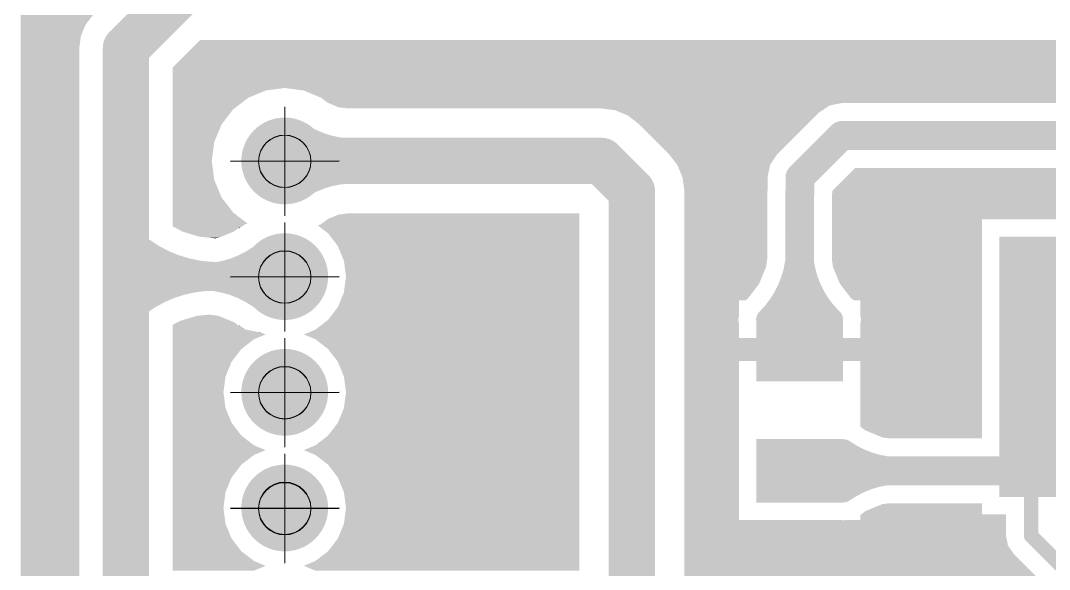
# Model space of a CAD drawing. Header units: inches. Extents: x -14 to 5184, y -66 to 1689.
# Drawn here: x 2008.48 to 2043.98, y 717.97 to 736.92 of the extents above; entities that cross this region are included whole.
import ezdxf

# ---------------------------------------------------------------- set-up
doc = ezdxf.new("R2010")
doc.units = ezdxf.units.IN
doc.header["$MEASUREMENT"] = 0
doc.layers.add('DRILL', color=7, linetype='Continuous', true_color=0xffffff)
doc.layers.add('Drill Gost', color=7, linetype='Continuous')
doc.layers.add('Poligon', color=7, linetype='Continuous')

# ---------------------------------------------------------------- blocks, each defined once
blk = doc.blocks.new('ROUND_23')
at = {"const_width": 0.0295276}
blk.add_lwpolyline([(-0.0147638, 0, 1), (0.0147638, 0, 1)], format="xyb", close=True, dxfattribs=at)
blk = doc.blocks.new('RECTANGLE_22')
blk.add_solid([(0.0216535, 0.0885827), (0.0216535, -0.0885827), (-0.0216535, 0.0885827), (-0.0216535, -0.0885827)])
blk = doc.blocks.new('RECTANGLE_11')
blk.add_solid([(0.0295276, 0.0216535), (0.0295276, -0.0216535), (-0.0295276, 0.0216535), (-0.0295276, -0.0216535)])
blk = doc.blocks.new('ROUND_3')
at = {"const_width": 0.007873999999999999}
blk.add_lwpolyline([(-0.003937, 0, 1), (0.003937, 0, 1)], format="xyb", close=True, dxfattribs=at)
blk = doc.blocks.new('ROUND_2')
at = {"const_width": 0.0098424}
blk.add_lwpolyline([(-0.0049213, 0, 1), (0.0049213, 0, 1)], format="xyb", close=True, dxfattribs=at)
blk = doc.blocks.new('ROUND_5')
at = {"const_width": 0.0049213}
blk.add_lwpolyline([(-0.0024606, 0, 1), (0.0024606, 0, 1)], format="xyb", close=True, dxfattribs=at)
blk = doc.blocks.new('ROUND_8')
at = {"const_width": 0.0118109}
blk.add_lwpolyline([(-0.0059055, 0, 1), (0.0059055, 0, 1)], format="xyb", close=True, dxfattribs=at)
blk = doc.blocks.new('ROUND_4')
at = {"const_width": 0.015748}
blk.add_lwpolyline([(-0.007873999999999999, 0, 1), (0.007873999999999999, 0, 1)], format="xyb", close=True, dxfattribs=at)

msp = doc.modelspace()

# ---------------------------------------------------------------- hatches: boundary and pattern name
at = {"layer": 'Drill Gost', "lineweight": 9, "transparency": 33554457}
h = msp.add_hatch(color=256, dxfattribs=at)
h.dxf.hatch_style = 1
h.paths.add_polyline_path([(2016.68847929698, 732.0617488526078), (2017.591383853081, 732.0647399955989), (2017.591383853081, 732.9575295301439, 0.411895405310518)])
h = msp.add_hatch(color=256, dxfattribs=at)
h.dxf.hatch_style = 1
h.paths.add_polyline_path([(2016.688512899505, 732.0617489639263), (2017.591417455606, 732.0647401069174), (2017.591417455606, 732.9575296414624, 0.411895405310518)])
h.paths.add_polyline_path([(2017.591417455606, 732.0647401069174), (2017.591417455606, 731.1516638751638, 0.4142135623730951), (2018.494350338755, 732.0545967583131, 0.003636701669155858), (2018.494254806656, 732.0677310272714)])
h = msp.add_hatch(color=256, dxfattribs=at)
h.dxf.hatch_style = 1
h.paths.add_polyline_path([(2016.688606079864, 732.072018984096), (2017.591510635964, 732.075010127087), (2017.591510635964, 732.9677996616321, 0.411895405310518)])
h = msp.add_hatch(color=256, dxfattribs=at)
h.dxf.hatch_style = 1
h.paths.add_polyline_path([(2016.68847929698, 728.0787384867482), (2017.591383853081, 728.0817296297392), (2017.591383853081, 728.9745191642843, 0.411895405310518)])
h = msp.add_hatch(color=256, dxfattribs=at)
h.dxf.hatch_style = 1
h.paths.add_polyline_path([(2016.688606079864, 728.0687219210282), (2017.591510635964, 728.0717130640193), (2017.591510635964, 728.9645025985643, 0.411895405310518)])
h = msp.add_hatch(color=256, dxfattribs=at)
h.dxf.hatch_style = 1
h.paths.add_polyline_path([(2016.688639682389, 728.0687220323467), (2017.591544238489, 728.0717131753378), (2017.591544238489, 728.9645027098828, 0.411895405310518)])
h.paths.add_polyline_path([(2017.591544238489, 728.0717131753378), (2017.591544238489, 727.1586369435842, 0.4142135623730951), (2018.494477121639, 728.0615698267335, 0.003636701669155858), (2018.494381589539, 728.0747040956918)])
h = msp.add_hatch(color=256, dxfattribs=at)
h.dxf.hatch_style = 1
h.paths.add_polyline_path([(2016.68847929698, 724.0855847722847), (2017.591383853081, 724.0885759152758), (2017.591383853081, 724.9813654498208, 0.411895405310518)])
h = msp.add_hatch(color=256, dxfattribs=at)
h.dxf.hatch_style = 1
h.paths.add_polyline_path([(2016.68847929698, 724.0755682065648), (2017.591383853081, 724.0785593495558), (2017.591383853081, 724.9713488841008, 0.411895405310518)])
h = msp.add_hatch(color=256, dxfattribs=at)
h.dxf.hatch_style = 1
h.paths.add_polyline_path([(2016.688512899505, 724.0755683178833), (2017.591417455606, 724.0785594608743), (2017.591417455606, 724.9713489954194, 0.411895405310518)])
h.paths.add_polyline_path([(2017.591417455606, 724.0785594608743), (2017.591417455606, 723.1654832291207, 0.4142135623730951), (2018.494350338755, 724.06841611227, 0.003636701669155858), (2018.494254806656, 724.0815503812283)])
h = msp.add_hatch(color=256, dxfattribs=at)
h.dxf.hatch_style = 1
h.paths.add_polyline_path([(2016.68847929698, 720.0924310578213), (2017.591383853081, 720.0954222008123), (2017.591383853081, 720.9882117353574, 0.411895405310518)])
h = msp.add_hatch(color=256, dxfattribs=at)
h.dxf.hatch_style = 1
h.paths.add_polyline_path([(2016.688606079864, 720.0822877092174), (2017.591510635964, 720.0852788522085), (2017.591510635964, 720.9780683867535, 0.411895405310518)])
h = msp.add_hatch(color=256, dxfattribs=at)
h.dxf.hatch_style = 1
h.paths.add_polyline_path([(2016.688639682389, 720.0721444719317), (2017.591544238489, 720.0751356149227), (2017.591544238489, 720.9679251494678, 0.411895405310518)])
h.paths.add_polyline_path([(2017.591544238489, 720.0751356149227), (2017.591544238489, 719.1620593831691, 0.4142135623730951), (2018.494477121639, 720.0649922663184, 0.003636701669155858), (2018.494381589539, 720.0781265352767)])

# ---------------------------------------------------------------- linework, layer by layer
for points, const_width in [([(2012.113399597352, 735.9664344378331), (2014.011222279676, 737.8642571201786)], 1.59724910511195), ([(2012.113399597352, 728.0807418545597), (2012.113399597352, 735.9664344378331)], 1.59724910511195), ([(2035.37077078043, 731.5050188531246), (2036.819173334721, 732.953421407438)], 0.9982775211575), ([(2036.819173334721, 732.953421407438), (2050.118151924065, 732.953421407438)], 0.9982775211575), ([(2017.591334025261, 732.0738570104519), (2028.52180093997, 732.0738570104519)], 1.59724910511195), ([(2028.52180093997, 732.0738570104519), (2029.5706845642, 731.0249733862516)], 1.59724910511195), ([(2029.5706845642, 686.8692797236441), (2029.5706845642, 731.0249733862516)], 1.59724910511195), ([(2035.37077078043, 730.9956260049227), (2035.37077078043, 731.5050188531246)], 0.9982775211575), ([(2035.359046027415, 730.9839012519229), (2035.37077078043, 730.9956260049227)], 0.9982775211575), ([(2035.359046027415, 725.4671970416899), (2035.359046027415, 730.9839012519229)], 0.9982775211575), ([(2012.113399597352, 689.1478373892611), (2012.113399597352, 728.0807418545597)], 1.59724910511195), ([(2012.113404668607, 728.0807367833046), (2014.822020391761, 728.0807367833046)], 0.9982775211575), ([(2015.022279375919, 728.0917515599145), (2014.822020391761, 728.0807367833046)], 0.9982775211575), ([(2014.822020391761, 728.0807367833046), (2017.591334025261, 728.0807367833046)], 0.9982775211575), ([(2012.113399597352, 728.0807418545597), (2012.113404668607, 728.0807367833046)], 0.49913876057875), ([(2035.37127790641, 725.7306439248356), (2035.37127790641, 727.3674437862943)], 1.197933025389), ([(2043.34463228917, 724.7616630724084), (2043.34463228917, 725.4675469586297)], 0.49913876057875), ([(2043.34463228917, 719.1385435433918), (2043.34463228917, 724.7616630724084)], 0.49913876057875), ([(2035.358883747076, 721.3745989793612), (2042.496093860567, 721.3745989793612)], 0.9982775211575), ([(2043.34463228917, 719.1385435433918), (2045.501008088804, 716.9821677437509)], 0.49913876057875)]:
    msp.add_lwpolyline(points, dxfattribs=dict(const_width=const_width))
for points, const_width in [([(2017.967373021807, 732.9803142989555, 0.1579138), (2020.020568966504, 732.3542013317425)], 0.9982775211575), ([(2020.950658326359, 731.9764482493343, 0.1630752), (2018.815338398041, 731.6003991102631)], 0.7986220169259999), ([(2018.815333326786, 731.6003991102631, 0.068662), (2017.967373021807, 731.1673997219483)], 0.9982775211575), ([(2020.020568966504, 731.793512689154, 0.08829429999999999), (2018.815333326786, 731.6003991102631)], 0.9982775211575), ([(2018.815338398041, 731.6003991102631, 0.0295904), (2018.472759574639, 731.3871475581042)], 0.7986220169259999), ([(2034.256675824525, 726.5891524505065, 0.2367614), (2035.258183738262, 729.5477305765968)], 0.7986220169259999), ([(2035.459583755919, 729.5477305765968, 0.2422725), (2036.461091669671, 726.5891625930313)], 0.7986220169259999), ([(2012.634638908772, 728.9517155371947, 0.1196259), (2014.559937677537, 728.145025145685)], 0.9982775211575), ([(2014.559937677537, 728.1450200744299, 0.168649), (2016.709908475868, 728.7674462356523)], 0.7986220169259999), ([(2014.822020391761, 728.0807367833046, 0.1402318), (2012.540668461925, 727.2317875826344)], 0.9982775211575), ([(2014.232009724134, 728.1781455444221, 0.0241618), (2014.559937677537, 728.1450200744299)], 0.7986220169259999), ([(2014.559937677537, 728.145025145685, 0.031606), (2015.116249822795, 728.0917515599145)], 0.9982775211575), ([(2016.706176028545, 727.3834943240369, 0.1891552), (2014.232009724134, 727.9767455267726)], 0.7986220169259999), ([(2036.86507330854, 722.068550190918, 0.1891555), (2039.339239612951, 721.4752989881896)], 0.7986220169259999), ([(2039.339239612951, 721.2738989705327, 0.1935995), (2036.861340861216, 720.6845982793099)], 0.7986220169259999)]:
    msp.add_lwpolyline(points, format="xyb", dxfattribs=dict(const_width=const_width))
for p, q in [((2017.591383853081, 733.9285278826065), (2017.591383853081, 730.1806654113826)), ((2017.591417455606, 733.9285279939251), (2017.591417455606, 730.1806655227011)), ((2017.591510635964, 733.9387980140947), (2017.591510635964, 730.1909355428708)), ((2015.717456749798, 732.0585320482775), (2019.465243751313, 732.0709477202832)), ((2015.717490352323, 732.058532159596), (2019.465277353838, 732.0709478316018)), ((2015.717583532682, 732.0688021797656), (2019.465370534197, 732.0812178517714)), ((2017.591383853081, 729.9455175167469), (2017.591383853081, 726.197655045523)), ((2017.591510635964, 729.9355009510269), (2017.591510635964, 726.187638479803)), ((2017.591544238489, 729.9355010623455), (2017.591544238489, 726.1876385911215)), ((2015.717456749798, 728.0755216824178), (2019.465243751313, 728.0879373544236)), ((2015.717583532682, 728.0655051166979), (2019.465370534197, 728.0779207887036)), ((2015.717617135207, 728.0655052280164), (2019.465404136722, 728.0779209000221)), ((2017.591383853081, 725.9523638022835), (2017.591383853081, 722.2045013310595)), ((2017.591383853081, 725.9423472365635), (2017.591383853081, 722.1944847653396)), ((2017.591417455606, 725.942347347882), (2017.591417455606, 722.1944848766581)), ((2015.717456749798, 724.0823679679544), (2019.465243751313, 724.0947836399602)), ((2015.717456749798, 724.0723514022344), (2019.465243751313, 724.0847670742402)), ((2015.717490352323, 724.0723515135529), (2019.465277353838, 724.0847671855587)), ((2017.591383853081, 721.95921008782), (2017.591383853081, 718.2113476165961)), ((2017.591510635964, 721.9490667392162), (2017.591510635964, 718.2012042679922)), ((2017.591544238489, 721.9389235019304), (2017.591544238489, 718.1910610307065)), ((2015.717456749798, 720.0892142534909), (2019.465243751313, 720.1016299254967)), ((2015.717583532682, 720.0790709048871), (2019.465370534197, 720.0914865768929)), ((2015.717617135207, 720.0689276676013), (2019.465404136722, 720.0813433396071))]:
    msp.add_line(p, q, dxfattribs=at)
for centre in [(2017.591383853081, 732.0545966469946), (2017.591417455606, 732.0545967583131), (2017.591510635964, 732.0648667784827), (2017.591383853081, 728.071586281135), (2017.591510635964, 728.061569715415), (2017.591544238489, 728.0615698267335), (2017.591383853081, 724.0784325666715), (2017.591383853081, 724.0684160009515), (2017.591417455606, 724.06841611227), (2017.591383853081, 720.085278852208), (2017.591510635964, 720.0751355036042), (2017.591544238489, 720.0649922663184)]:
    msp.add_circle(centre, 0.9029328831493331, dxfattribs=at)
at = {"layer": 'Poligon', "color": 252}
for points in [[(2008.476996866348, 736.7719482970284), (2008.476996866348, 737.1056017029192), (2010.718209773682, 736.7719482970284), (2010.974232332244, 737.1056017029192)], [(2008.476996866348, 736.3833985021853), (2008.476996866348, 736.7719482970284), (2010.557268267907, 736.3833985021853), (2010.718209773682, 736.7719482970284)], [(2008.476996866348, 735.9664344378331), (2008.476996866348, 736.3833985021853), (2010.502371878947, 735.9664344378331), (2010.557268267907, 736.3833985021853)], [(2008.476996866348, 661.0694577209366), (2008.476996866348, 735.9664344378331), (2010.502371878947, 661.0694577209366), (2010.502371878947, 735.9664344378331)], [(2013.724427315728, 735.2991276260515), (2014.678534162727, 736.253229401788), (2054.114857531998, 735.2991276260515), (2054.114857531998, 736.253229401788)], [(2013.724427315728, 734.5910884543488), (2013.724427315728, 735.2991276260515), (2054.114857531998, 734.5910884543488), (2054.114857531998, 735.2991276260515)], [(2013.724427315728, 734.5053182348207), (2013.724427315728, 734.5910884543488), (2016.939824188203, 734.5053182348207), (2017.591334025261, 734.5910884543488)], [(2018.24284386229, 734.5053182348207), (2017.591334025261, 734.5910884543488), (2054.114857531998, 734.5053182348207), (2054.114857531998, 734.5910884543488)], [(2013.724427315728, 734.253844596417), (2013.724427315728, 734.5053182348207), (2016.332718303283, 734.253844596417), (2016.939824188203, 734.5053182348207)], [(2013.724427315728, 733.8538083977843), (2013.724427315728, 734.253844596417), (2015.811382637929, 733.8538083977843), (2016.332718303283, 734.253844596417)], [(2018.849949747209, 734.253844596417), (2018.24284386229, 734.5053182348207), (2054.114857531998, 734.253844596417), (2054.114857531998, 734.5053182348207)], [(2019.073389460596, 734.0823954400336), (2018.849949747209, 734.253844596417), (2054.114857531998, 734.0823954400336), (2054.114857531998, 734.253844596417)], [(2013.724427315728, 733.3324727324003), (2013.724427315728, 733.8538083977843), (2015.411346439289, 733.3324727324003), (2015.811382637929, 733.8538083977843)], [(2019.095981923676, 734.0730389654206), (2019.073389460596, 734.0823954400336), (2054.114857531998, 734.0730389654206), (2054.114857531998, 734.0823954400336)], [(2019.30173308238, 733.9878164419575), (2019.095981923676, 734.0730389654206), (2036.390717795339, 733.9878164419575), (2036.819173334721, 734.0730389654206)], [(2019.448753979583, 733.926915681223), (2019.30173308238, 733.9878164419575), (2036.299572040256, 733.926915681223), (2036.390717795339, 733.9878164419575)], [(2019.75756328297, 733.8862593902019), (2019.448753979583, 733.926915681223), (2036.238721992124, 733.8862593902019), (2036.299572040256, 733.926915681223)], [(2028.990882342829, 733.8245066577953), (2028.52180093997, 733.8862593902019), (2036.146308422047, 733.8245066577953), (2036.238721992124, 733.8862593902019)], [(2029.18256582643, 733.7451110120097), (2028.990882342829, 733.8245066577953), (2036.027483730157, 733.7451110120097), (2036.146308422047, 733.8245066577953)], [(2029.428004665491, 733.643442392539), (2029.18256582643, 733.7451110120097), (2035.925810039424, 733.643442392539), (2036.027483730157, 733.7451110120097)], [(2029.803364113222, 733.3554201836747), (2029.428004665491, 733.643442392539), (2035.637792901822, 733.3554201836747), (2035.925810039424, 733.643442392539)], [(2013.724427315728, 732.7253668474883), (2013.724427315728, 733.3324727324003), (2015.15987280087, 732.7253668474883), (2015.411346439289, 733.3324727324003)], [(2030.852247737408, 732.3065365594817), (2029.803364113222, 733.3554201836747), (2034.588904206366, 732.3065365594817), (2035.637792901822, 733.3554201836747)], [(2013.724427315728, 732.0738570104519), (2013.724427315728, 732.7253668474883), (2015.07410258135, 732.0738570104519), (2015.15987280087, 732.7253668474883)], [(2013.724427315728, 731.4223471734155), (2013.724427315728, 732.0738570104519), (2015.15987280087, 731.4223471734155), (2015.07410258135, 732.0738570104519)], [(2030.859788700955, 732.2967084576964), (2030.852247737408, 732.3065365594817), (2034.579081175836, 732.2967084576964), (2034.588904206366, 732.3065365594817)], [(2031.138500076546, 731.9334794637767), (2030.859788700955, 732.2967084576964), (2034.336380817158, 731.9334794637767), (2034.579081175836, 732.2967084576964)], [(2031.140269946265, 731.9311720404954), (2031.138500076546, 731.9334794637767), (2034.335924403744, 731.9311720404954), (2034.336380817158, 731.9334794637767)], [(2031.316795433859, 731.5050188531246), (2031.140269946265, 731.9311720404954), (2034.251153222418, 731.5050188531246), (2034.335924403744, 731.9311720404954)], [(2036.825091495093, 731.3759603586519), (2037.282934985897, 731.8338038494627), (2050.112233763708, 731.3759603586519), (2049.65439027289, 731.8338038494627)], [(2013.724427315728, 730.8152412884962), (2013.724427315728, 731.4223471734155), (2015.411346439289, 730.8152412884962), (2015.15987280087, 731.4223471734155)], [(2031.321329140252, 731.4940598603722), (2031.316795433859, 731.5050188531246), (2034.251153222418, 731.4940598603722), (2034.251153222418, 731.5050188531246)], [(2031.380733879329, 731.0428445063159), (2031.321329140252, 731.4940598603722), (2034.251153222418, 731.0428445063159), (2034.251153222418, 731.4940598603722)], [(2036.490388338412, 731.0412572019565), (2036.825091495093, 731.3759603586519), (2050.112233763708, 731.0412572019565), (2050.112233763708, 731.3759603586519)], [(2031.383086943943, 731.0249733862516), (2031.380733879329, 731.0428445063159), (2034.247593197959, 731.0249733862516), (2034.251153222418, 731.0428445063159)], [(2031.383086943943, 730.9839012519229), (2031.383086943943, 731.0249733862516), (2034.239428469433, 730.9839012519229), (2034.247593197959, 731.0249733862516)], [(2031.383086943943, 728.6889735591836), (2031.383086943943, 730.9839012519229), (2034.239428469433, 728.6889735591836), (2034.239428469433, 730.9839012519229)], [(2036.478663585398, 730.93667767926), (2036.490388338412, 730.9956260049227), (2050.112233763708, 730.93667767926), (2050.112233763708, 730.9956260049227)], [(2036.490388338412, 730.9956260049227), (2036.490388338412, 731.0412572019565), (2050.112233763708, 730.9956260049227), (2050.112233763708, 731.0412572019565)], [(2013.724427315728, 730.2939056231268), (2013.724427315728, 730.8152412884962), (2015.811382637929, 730.2939056231268), (2015.411346439289, 730.8152412884962)], [(2036.478663585398, 730.0596336984678), (2036.478663585398, 730.93667767926), (2050.112233763708, 730.0596336984678), (2050.112233763708, 730.93667767926)], [(2013.724427315728, 729.909717111827), (2013.724427315728, 730.2939056231268), (2016.312068132787, 729.909717111827), (2015.811382637929, 730.2939056231268)], [(2019.448753979583, 730.220798339688), (2019.75756328297, 730.2614546307019), (2027.758282184428, 730.220798339688), (2027.758282184428, 730.2614546307019)], [(2013.724427315728, 729.8958776434234), (2013.724427315728, 729.909717111827), (2016.242495517539, 729.8958776434234), (2016.312068132787, 729.909717111827)], [(2018.849949747209, 729.8938694244868), (2019.073389460596, 730.0653236521326), (2027.758282184428, 729.8938694244868), (2027.758282184428, 730.0653236521326)], [(2019.073389460596, 730.0653236521326), (2019.448753979583, 730.220798339688), (2027.758282184428, 730.0653236521326), (2027.758282184428, 730.220798339688)], [(2036.478663585398, 728.6321500914497), (2036.478663585398, 730.0596336984678), (2041.647560503205, 728.6321500914497), (2041.647560503205, 730.0596336984678)], [(2013.724427315728, 729.8175368197195), (2013.724427315728, 729.8958776434234), (2016.125253058739, 729.8175368197195), (2016.242495517539, 729.8958776434234)], [(2013.823484236333, 729.7645928658391), (2013.724427315728, 729.8175368197195), (2016.046014622016, 729.7645928658391), (2016.125253058739, 729.8175368197195)], [(2014.05556030544, 729.6405447762087), (2013.823484236333, 729.7645928658391), (2015.842449176374, 729.6405447762087), (2016.004110801065, 729.7645928658391)], [(2014.06628094896, 729.634814252459), (2014.05556030544, 729.6405447762087), (2015.828614779226, 729.634814252459), (2015.842449176374, 729.6405447762087)], [(2014.650971864905, 729.4574469357109), (2014.06628094896, 729.634814252459), (2015.400412802834, 729.4574469357109), (2015.828614779226, 729.634814252459)], [(2016.017564853713, 729.7455807122902), (2016.004110801065, 729.7645928658391), (2016.017564853713, 729.7455807122902), (2016.046014622016, 729.7645928658391)], [(2018.734446730583, 729.846027158114), (2018.849949747209, 729.8938694244868), (2027.758282184428, 729.846027158114), (2027.758282184428, 729.8938694244868)], [(2019.086493596305, 729.5758963543636), (2018.734446730583, 729.846027158114), (2027.758282184428, 729.5758963543636), (2027.758282184428, 729.846027158114)], [(2019.42252035186, 729.1379727726386), (2019.086493596305, 729.5758963543636), (2027.758282184428, 729.1379727726386), (2027.758282184428, 729.5758963543636)], [(2015.031392430044, 729.4199753959407), (2014.650971864905, 729.4574469357109), (2015.309946596595, 729.4199753959407), (2015.400412802834, 729.4574469357109)], [(2015.158726696145, 729.4074341700767), (2015.031392430044, 729.4199753959407), (2015.21468297842, 729.4074341700767), (2015.309946596595, 729.4199753959407)], [(2015.158488346906, 729.4000352018198), (2015.158726696145, 729.4074341700767), (2015.158488346906, 729.4000352018198), (2015.21468297842, 729.4074341700767)], [(2019.633758613798, 728.6280018008043), (2019.42252035186, 729.1379727726386), (2027.758282184428, 728.6280018008043), (2027.758282184428, 729.1379727726386)], [(2019.705806003929, 728.0807367833046), (2019.633758613798, 728.6280018008043), (2027.758282184428, 728.0807367833046), (2027.758282184428, 728.6280018008043)], [(2031.383086943943, 728.4246392055508), (2031.383086943943, 728.6889735591836), (2034.204629483664, 728.4246392055508), (2034.239428469433, 728.6889735591836)], [(2036.50690036081, 728.4176712943814), (2036.478663585398, 728.6321500914497), (2041.647560503205, 728.4176712943814), (2041.647560503205, 728.6321500914497)], [(2031.383086943943, 727.8263623842146), (2031.383086943943, 728.4246392055508), (2033.956812223683, 727.8263623842146), (2034.204629483664, 728.4246392055508)], [(2036.747587429289, 727.8366063293075), (2036.50690036081, 728.4176712943814), (2041.647560503205, 727.8366063293075), (2041.647560503205, 728.4176712943814)], [(2019.633758613798, 727.5334717657976), (2019.705806003929, 728.0807367833046), (2027.758282184428, 727.5334717657976), (2027.758282184428, 728.0807367833046)], [(2031.383086943943, 727.3126133237171), (2031.383086943943, 727.8263623842146), (2033.562597831466, 727.3126133237171), (2033.956812223683, 727.8263623842146)], [(2037.130467555502, 727.3376298490481), (2036.747587429289, 727.8366063293075), (2041.647560503205, 727.3376298490481), (2041.647560503205, 727.8366063293075)], [(2019.42252035186, 727.0235007939633), (2019.633758613798, 727.5334717657976), (2027.758282184428, 727.0235007939633), (2027.758282184428, 727.5334717657976)], [(2031.383086943943, 727.3123039768622), (2031.383086943943, 727.3126133237171), (2033.562197201931, 727.3123039768622), (2033.562597831466, 727.3126133237171)], [(2031.383086943943, 727.3088707338762), (2031.383086943943, 727.3123039768622), (2033.536957541162, 727.3088707338762), (2033.54209979874, 727.3123039768622)], [(2031.383086943943, 727.2644464967094), (2031.383086943943, 727.3088707338762), (2033.507275456666, 727.2644464967094), (2033.536957541162, 727.3088707338762)], [(2031.383086943943, 726.7081089951613), (2031.383086943943, 727.2644464967094), (2033.262500952669, 726.7081089951613), (2033.262500952669, 727.2644464967094)], [(2033.550766581991, 727.3035357684063), (2033.54209979874, 727.3123039768622), (2033.550766581991, 727.3035357684063), (2033.562197201931, 727.3123039768622)], [(2037.155656503675, 727.3182982061195), (2037.130467555502, 727.3376298490481), (2041.647560503205, 727.3182982061195), (2041.647560503205, 727.3376298490481)], [(2037.161995578617, 727.3134297965668), (2037.155656503675, 727.3182982061195), (2037.161995578617, 727.3134297965668), (2037.16671185037, 727.3182982061195)], [(2037.180809953034, 727.3088808763938), (2037.16671185037, 727.3182982061195), (2041.647560503205, 727.3088808763938), (2041.647560503205, 727.3182982061195)], [(2037.21050218004, 727.2644464967094), (2037.180809953034, 727.3088808763938), (2041.647560503205, 727.2644464967094), (2041.647560503205, 727.3088808763938)], [(2037.455266541527, 726.7081191376716), (2037.455266541527, 727.2644464967094), (2041.647560503205, 726.7081191376716), (2041.647560503205, 727.2644464967094)], [(2013.972310502084, 726.5486888673701), (2014.557001418014, 726.7260561841182), (2015.737499451718, 726.5486888673701), (2015.309307617821, 726.7260561841182)], [(2014.557001418014, 726.7260561841182), (2014.583590033946, 726.7286729542544), (2015.309307617821, 726.7260561841182), (2015.302978685404, 726.7286729542544)], [(2014.583590033946, 726.7286729542544), (2014.995092351326, 726.7692075350357), (2015.302978685404, 726.7286729542544), (2014.995092351326, 726.7692075350357)], [(2019.086493596305, 726.5855772122455), (2019.42252035186, 727.0235007939633), (2027.758282184428, 726.5855772122455), (2027.758282184428, 727.0235007939633)], [(2031.383086943943, 726.5891524505065), (2031.383086943943, 726.7081089951613), (2033.238838453735, 726.5891524505065), (2033.262500952669, 726.7081089951613)], [(2037.478929040446, 726.5891625930313), (2037.455266541527, 726.7081191376716), (2041.647560503205, 726.5891625930313), (2041.647560503205, 726.7081191376716)], [(2013.724427315728, 726.4161920586563), (2013.88304618445, 726.5009733824924), (2015.963180662018, 726.4161920586563), (2015.852688050205, 726.5009733824924)], [(2013.724427315728, 726.3821892606944), (2013.724427315728, 726.4161920586563), (2016.007493331434, 726.3821892606944), (2015.963180662018, 726.4161920586563)], [(2013.724427315728, 726.2550629162585), (2013.724427315728, 726.3821892606944), (2016.238763070216, 726.2550629162585), (2016.048509681919, 726.3821892606944)], [(2013.88304618445, 726.5009733824924), (2013.972310502084, 726.5486888673701), (2015.852688050205, 726.5009733824924), (2015.737499451718, 726.5486888673701)], [(2016.007493331434, 726.3821892606944), (2016.020536612052, 726.4008819248708), (2016.048509681919, 726.3821892606944), (2016.020536612052, 726.4008819248708)], [(2018.648570014588, 726.2495504566983), (2019.086493596305, 726.5855772122455), (2027.758282184428, 726.2495504566983), (2027.758282184428, 726.5855772122455)], [(2031.383086943943, 726.470195905859), (2031.383086943943, 726.5891524505065), (2033.262500952669, 726.470195905859), (2033.238838453735, 726.5891524505065)], [(2031.383086943943, 725.9666857192066), (2031.383086943943, 726.470195905859), (2033.262500952669, 725.9666857192066), (2033.262500952669, 726.470195905859)], [(2037.455266541527, 726.4702060483838), (2037.478929040446, 726.5891625930313), (2041.647560503205, 726.4702060483838), (2041.647560503205, 726.5891625930313)], [(2037.455266541527, 725.9666857192066), (2037.455266541527, 726.4702060483838), (2041.647560503205, 725.9666857192066), (2041.647560503205, 726.4702060483838)], [(2013.724427315728, 726.1620915075988), (2013.724427315728, 726.2550629162585), (2016.706176028545, 726.1620915075988), (2016.238763070216, 726.2550629162585)], [(2013.724427315728, 726.0841817409897), (2013.724427315728, 726.1620915075988), (2016.933338046745, 726.0841817409897), (2016.745245015192, 726.1620915075988)], [(2013.724427315728, 725.9188079540187), (2013.724427315728, 726.0841817409897), (2016.534098035905, 725.9188079540187), (2016.933338046745, 726.0841817409897)], [(2016.706176028545, 726.1620915075988), (2016.732566865308, 726.1673402616512), (2016.745245015192, 726.1620915075988), (2016.732566865308, 726.1673402616512)], [(2018.249330003777, 726.0841817409897), (2018.648570014588, 726.2495504566983), (2027.758282184428, 726.0841817409897), (2027.758282184428, 726.2495504566983)], [(2018.648570014588, 725.9188079540187), (2018.249330003777, 726.0841817409897), (2027.758282184428, 725.9188079540187), (2027.758282184428, 726.0841817409897)], [(2013.724427315728, 725.5827811984715), (2013.724427315728, 725.9188079540187), (2016.096174454187, 725.5827811984715), (2016.534098035905, 725.9188079540187)], [(2019.086493596305, 725.5827811984715), (2018.648570014588, 725.9188079540187), (2027.758282184428, 725.5827811984715), (2027.758282184428, 725.9188079540187)], [(2031.383086943943, 725.1680637022806), (2031.383086943943, 725.9666857192066), (2041.647560503205, 725.1680637022806), (2041.647560503205, 725.9666857192066)], [(2013.724427315728, 725.1448576167464), (2013.724427315728, 725.5827811984715), (2015.760147698647, 725.1448576167464), (2016.096174454187, 725.5827811984715)], [(2019.42252035186, 725.1448576167464), (2019.086493596305, 725.5827811984715), (2027.758282184428, 725.1448576167464), (2027.758282184428, 725.5827811984715)], [(2013.724427315728, 724.6348866449122), (2013.724427315728, 725.1448576167464), (2015.548909436695, 724.6348866449122), (2015.760147698647, 725.1448576167464)], [(2019.633758613798, 724.6348866449122), (2019.42252035186, 725.1448576167464), (2027.758282184428, 724.6348866449122), (2027.758282184428, 725.1448576167464)], [(2031.383086943943, 724.4692643662062), (2031.383086943943, 725.1680637022806), (2033.262500952669, 724.4692643662062), (2033.262500952669, 725.1680637022806)], [(2037.455266541527, 723.8703029247778), (2037.455266541527, 725.1680637022806), (2041.647560503205, 723.8703029247778), (2041.647560503205, 725.1680637022806)], [(2013.724427315728, 724.0876216274124), (2013.724427315728, 724.6348866449122), (2015.476862046578, 724.0876216274124), (2015.548909436695, 724.6348866449122)], [(2019.705806003929, 724.0876216274124), (2019.633758613798, 724.6348866449122), (2027.758282184428, 724.0876216274124), (2027.758282184428, 724.6348866449122)], [(2031.383086943943, 722.4727093238986), (2031.383086943943, 724.4692643662062), (2033.262333601089, 722.4727093238986), (2033.262333601089, 724.4692643662062)], [(2013.724427315728, 723.5403566099054), (2013.724427315728, 724.0876216274124), (2015.548909436695, 723.5403566099054), (2015.476862046578, 724.0876216274124)], [(2019.633758613798, 723.5403566099054), (2019.705806003929, 724.0876216274124), (2027.758282184428, 723.5403566099054), (2027.758282184428, 724.0876216274124)], [(2037.455109332472, 723.0716707653343), (2037.455109332472, 723.8703029247778), (2041.647560503205, 723.0716707653343), (2041.647560503205, 723.8703029247778)], [(2013.724427315728, 723.0303856380712), (2013.724427315728, 723.5403566099054), (2015.760147698647, 723.0303856380712), (2015.548909436695, 723.5403566099054)], [(2019.42252035186, 723.0303856380712), (2019.633758613798, 723.5403566099054), (2027.758282184428, 723.0303856380712), (2027.758282184428, 723.5403566099054)], [(2013.724427315728, 722.5924620563534), (2013.724427315728, 723.0303856380712), (2016.096174454187, 722.5924620563534), (2015.760147698647, 723.0303856380712)], [(2019.086493596305, 722.5924620563534), (2019.42252035186, 723.0303856380712), (2027.758282184428, 722.5924620563534), (2027.758282184428, 723.0303856380712)], [(2037.455266541527, 722.9014488538456), (2037.455266541527, 723.0716707653343), (2041.647560503205, 722.9014488538456), (2041.647560503205, 723.0716707653343)], [(2037.617876491817, 722.7766705027758), (2037.455266541527, 722.9014488538456), (2041.647560503205, 722.7766705027758), (2041.647560503205, 722.9014488538456)], [(2013.724427315728, 722.2564353008062), (2013.724427315728, 722.5924620563534), (2016.534098035905, 722.2564353008062), (2016.096174454187, 722.5924620563534)], [(2018.648570014588, 722.2564353008062), (2019.086493596305, 722.5924620563534), (2027.758282184428, 722.2564353008062), (2027.758282184428, 722.5924620563534)], [(2031.383086943943, 719.6775271933881), (2031.383086943943, 722.4727093238986), (2033.262500952669, 719.6775271933881), (2033.262500952669, 722.4727093238986)], [(2038.216148241905, 722.5288532428027), (2037.617876491817, 722.7766705027758), (2041.647560503205, 722.5288532428027), (2041.647560503205, 722.7766705027758)], [(2038.479245208118, 722.4942165373437), (2038.216148241905, 722.5288532428027), (2041.647560503205, 722.4942165373437), (2041.647560503205, 722.5288532428027)], [(2013.724427315728, 722.0910615138424), (2013.724427315728, 722.2564353008062), (2016.933343118, 722.0910615138424), (2016.534098035905, 722.2564353008062)], [(2013.724427315728, 721.9256877268641), (2013.724427315728, 722.0910615138424), (2016.534098035905, 721.9256877268641), (2016.933343118, 722.0910615138424)], [(2018.249324932507, 722.0910615138424), (2018.648570014588, 722.2564353008062), (2027.758282184428, 722.0910615138424), (2027.758282184428, 722.2564353008062)], [(2018.648570014588, 721.9256877268641), (2018.249324932507, 722.0910615138424), (2027.758282184428, 721.9256877268641), (2027.758282184428, 722.0910615138424)], [(2013.724427315728, 721.5896609713242), (2013.724427315728, 721.9256877268641), (2016.096174454187, 721.5896609713242), (2016.534098035905, 721.9256877268641)], [(2019.086493596305, 721.5896609713242), (2018.648570014588, 721.9256877268641), (2027.758282184428, 721.5896609713242), (2027.758282184428, 721.9256877268641)], [(2013.724427315728, 721.1517373895991), (2013.724427315728, 721.5896609713242), (2015.760147698647, 721.1517373895991), (2016.096174454187, 721.5896609713242)], [(2019.42252035186, 721.1517373895991), (2019.086493596305, 721.5896609713242), (2027.758282184428, 721.1517373895991), (2027.758282184428, 721.5896609713242)], [(2013.724427315728, 720.6417664177649), (2013.724427315728, 721.1517373895991), (2015.548909436695, 720.6417664177649), (2015.760147698647, 721.1517373895991)], [(2019.633758613798, 720.6417664177649), (2019.42252035186, 721.1517373895991), (2027.758282184428, 720.6417664177649), (2027.758282184428, 721.1517373895991)], [(2013.724427315728, 720.0945014002651), (2013.724427315728, 720.6417664177649), (2015.476862046578, 720.0945014002651), (2015.548909436695, 720.6417664177649)], [(2019.705806003929, 720.0945014002651), (2019.633758613798, 720.6417664177649), (2027.758282184428, 720.0945014002651), (2027.758282184428, 720.6417664177649)], [(2013.724427315728, 719.5472363827581), (2013.724427315728, 720.0945014002651), (2015.548909436695, 719.5472363827581), (2015.476862046578, 720.0945014002651)], [(2019.633758613798, 719.5472363827581), (2019.705806003929, 720.0945014002651), (2027.758282184428, 719.5472363827581), (2027.758282184428, 720.0945014002651)], [(2037.486429433922, 719.8771826976232), (2037.628110294407, 719.9858952971778), (2041.647560503205, 719.8771826976232), (2041.647560503205, 719.9858952971778)], [(2037.628110294407, 719.9858952971778), (2038.209180330714, 720.2265823656568), (2041.647560503205, 719.9858952971778), (2041.647560503205, 720.2265823656568)], [(2038.209180330714, 720.2265823656568), (2038.424896515238, 720.2549814213859), (2041.647560503205, 720.2265823656568), (2041.647560503205, 720.2549814213859)], [(2031.383086943943, 719.6667609085204), (2031.383086943943, 719.6775271933881), (2036.861340861216, 719.6667609085204), (2036.807215303781, 719.6775271933881)], [(2031.383086943943, 719.1385435433918), (2031.383086943943, 719.6667609085204), (2042.47947534171, 719.1385435433918), (2042.47947534171, 719.6667609085204)], [(2036.861340861216, 719.6667609085204), (2036.915466418666, 719.6775271933881), (2042.47947534171, 719.6667609085204), (2042.47947534171, 719.6775271933881)], [(2037.455266541527, 719.8532666357065), (2037.486429433922, 719.8771826976232), (2042.47947534171, 719.8532666357065), (2042.47947534171, 719.8771826976232)], [(2037.455266541527, 719.6775271933881), (2037.455266541527, 719.8532666357065), (2042.47947534171, 719.6775271933881), (2042.47947534171, 719.8532666357065)], [(2013.724427315728, 719.0372654109239), (2013.724427315728, 719.5472363827581), (2015.760147698647, 719.0372654109239), (2015.548909436695, 719.5472363827581)], [(2019.42252035186, 719.0372654109239), (2019.633758613798, 719.5472363827581), (2027.758282184428, 719.0372654109239), (2027.758282184428, 719.5472363827581)], [(2013.724427315728, 718.5993418292061), (2013.724427315728, 719.0372654109239), (2016.096174454187, 718.5993418292061), (2015.760147698647, 719.0372654109239)], [(2019.086493596305, 718.5993418292061), (2019.42252035186, 719.0372654109239), (2027.758282184428, 718.5993418292061), (2027.758282184428, 719.0372654109239)], [(2031.383086943943, 718.80746126629), (2031.383086943943, 719.1385435433918), (2042.545330723415, 718.80746126629), (2042.47947534171, 719.1385435433918)], [(2013.724427315728, 718.2633150736589), (2013.724427315728, 718.5993418292061), (2016.534098035905, 718.2633150736589), (2016.096174454187, 718.5993418292061)], [(2018.648570014588, 718.2633150736589), (2019.086493596305, 718.5993418292061), (2027.758282184428, 718.2633150736589), (2027.758282184428, 718.5993418292061)], [(2031.383086943943, 718.5267873130948), (2031.383086943943, 718.80746126629), (2042.732876058888, 718.5267873130948), (2042.545330723415, 718.80746126629)], [(2013.724427315728, 718.0979412866878), (2013.724427315728, 718.2633150736589), (2016.933338046745, 718.0979412866878), (2016.534098035905, 718.2633150736589)], [(2018.249330003777, 718.0979412866878), (2018.648570014588, 718.2633150736589), (2027.758282184428, 718.0979412866878), (2027.758282184428, 718.2633150736589)], [(2031.383086943943, 716.5867362491487), (2031.383086943943, 718.5267873130948), (2044.672922051586, 716.5867362491487), (2042.732876058888, 718.5267873130948)], [(2013.724427315728, 717.9325725709792), (2013.724427315728, 718.0979412866878), (2016.534098035905, 717.9325725709792), (2016.933338046745, 718.0979412866878)], [(2018.648570014588, 717.9325725709792), (2018.249330003777, 718.0979412866878), (2027.758282184428, 717.9325725709792), (2027.758282184428, 718.0979412866878)]]:
    msp.add_solid(points, dxfattribs=at)

# ---------------------------------------------------------------- block references
at = {"xscale": 50.7125995, "yscale": 50.7125995, "zscale": 50.7125995}
for name, p in [('ROUND_4', (2012.113399597352, 735.9664344378331)), ('ROUND_4', (2012.113399597352, 735.9664344378331)), ('ROUND_23', (2017.591334025261, 732.0738570104519)), ('ROUND_2', (2017.967373021807, 732.9803142989555)), ('ROUND_2', (2036.819173334721, 732.953421407438)), ('ROUND_2', (2036.819173334721, 732.953421407438)), ('ROUND_4', (2017.591334025261, 732.0738570104519)), ('ROUND_2', (2020.020568966504, 732.3542013317425)), ('ROUND_4', (2028.52180093997, 732.0738570104519)), ('ROUND_4', (2028.52180093997, 732.0738570104519)), ('ROUND_2', (2018.815333326786, 731.6003991102631)), ('ROUND_2', (2018.815333326786, 731.6003991102631)), ('ROUND_2', (2020.020568966504, 731.793512689154)), ('ROUND_3', (2020.950658326359, 731.9764482493343)), ('ROUND_3', (2018.472759574639, 731.3871475581042)), ('ROUND_3', (2018.815338398041, 731.6003991102631)), ('ROUND_3', (2018.815338398041, 731.6003991102631)), ('ROUND_4', (2029.5706845642, 731.0249733862516)), ('ROUND_4', (2029.5706845642, 731.0249733862516)), ('ROUND_2', (2035.37077078043, 731.5050188531246)), ('ROUND_2', (2035.37077078043, 731.5050188531246)), ('ROUND_2', (2017.967373021807, 731.1673997219483)), ('ROUND_2', (2035.359046027415, 730.9839012519229)), ('ROUND_2', (2035.359046027415, 730.9839012519229)), ('ROUND_2', (2035.37077078043, 730.9956260049227)), ('ROUND_2', (2035.37077078043, 730.9956260049227)), ('ROUND_3', (2035.258183738262, 729.5477305765968)), ('ROUND_3', (2035.459583755919, 729.5477305765968)), ('ROUND_23', (2017.591334025261, 728.0807418545597)), ('ROUND_2', (2012.634638908772, 728.9517155371947)), ('RECTANGLE_22', (2043.34463228917, 724.9684081980528)), ('ROUND_4', (2012.113399597352, 728.0807418545597)), ('ROUND_4', (2012.113399597352, 728.0807418545597)), ('ROUND_3', (2016.709908475868, 728.7674462356523)), ('ROUND_2', (2012.113404668607, 728.0807367833046)), ('ROUND_3', (2014.232009724134, 728.1781455444221)), ('ROUND_2', (2014.559937677537, 728.145025145685)), ('ROUND_2', (2014.559937677537, 728.145025145685)), ('ROUND_3', (2014.559937677537, 728.1450200744299)), ('ROUND_3', (2014.559937677537, 728.1450200744299)), ('ROUND_2', (2014.822020391761, 728.0807367833046)), ('ROUND_2', (2014.822020391761, 728.0807367833046)), ('ROUND_2', (2014.822020391761, 728.0807367833046)), ('ROUND_2', (2014.822020391761, 728.0807367833046)), ('ROUND_2', (2015.022279375919, 728.0917515599145)), ('ROUND_2', (2015.116249822795, 728.0917515599145)), ('ROUND_2', (2017.591334025261, 728.0807367833046)), ('ROUND_5', (2012.113399597352, 728.0807418545597)), ('ROUND_5', (2012.113404668607, 728.0807367833046)), ('ROUND_3', (2014.232009724134, 727.9767455267726)), ('ROUND_3', (2016.706176028545, 727.3834943240369)), ('ROUND_8', (2035.37127790641, 727.3674437862943)), ('ROUND_2', (2012.540668461925, 727.2317875826344)), ('ROUND_3', (2034.256675824525, 726.5891524505065)), ('ROUND_3', (2036.461091669671, 726.5891625930313)), ('RECTANGLE_11', (2035.358883747076, 725.5673747107436)), ('ROUND_8', (2035.37127790641, 725.7306439248356)), ('ROUND_2', (2035.359046027415, 725.4671970416899)), ('ROUND_5', (2043.34463228917, 725.4675469586297)), ('ROUND_23', (2017.591334025261, 724.0876216274124)), ('ROUND_5', (2043.34463228917, 724.7616630724084)), ('ROUND_5', (2043.34463228917, 724.7616630724084)), ('RECTANGLE_11', (2035.358883747076, 721.3745989793612)), ('ROUND_3', (2036.86507330854, 722.068550190918)), ('ROUND_2', (2035.358883747076, 721.3745989793612)), ('ROUND_3', (2039.339239612951, 721.4752989881896)), ('ROUND_2', (2042.496093860567, 721.3745989793612)), ('ROUND_23', (2017.591334025261, 720.0945014002651)), ('ROUND_3', (2039.339239612951, 721.2738989705327)), ('ROUND_3', (2036.861340861216, 720.6845982793099)), ('ROUND_5', (2043.34463228917, 719.1385435433918)), ('ROUND_5', (2043.34463228917, 719.1385435433918))]:
    msp.add_blockref(name, p, dxfattribs=at)
at = {"layer": 'DRILL', "color": 1, "xscale": 50.7125995, "yscale": 50.7125995, "zscale": 50.7125995}
for p in [(2017.591334025261, 732.0738570104519), (2017.591334025261, 728.0807367833046), (2017.591334025261, 724.0876216274124), (2017.591334025261, 720.0945014002651)]:
    msp.add_blockref('ROUND_4', p, dxfattribs=at)

doc.saveas('drawing.dxf')
